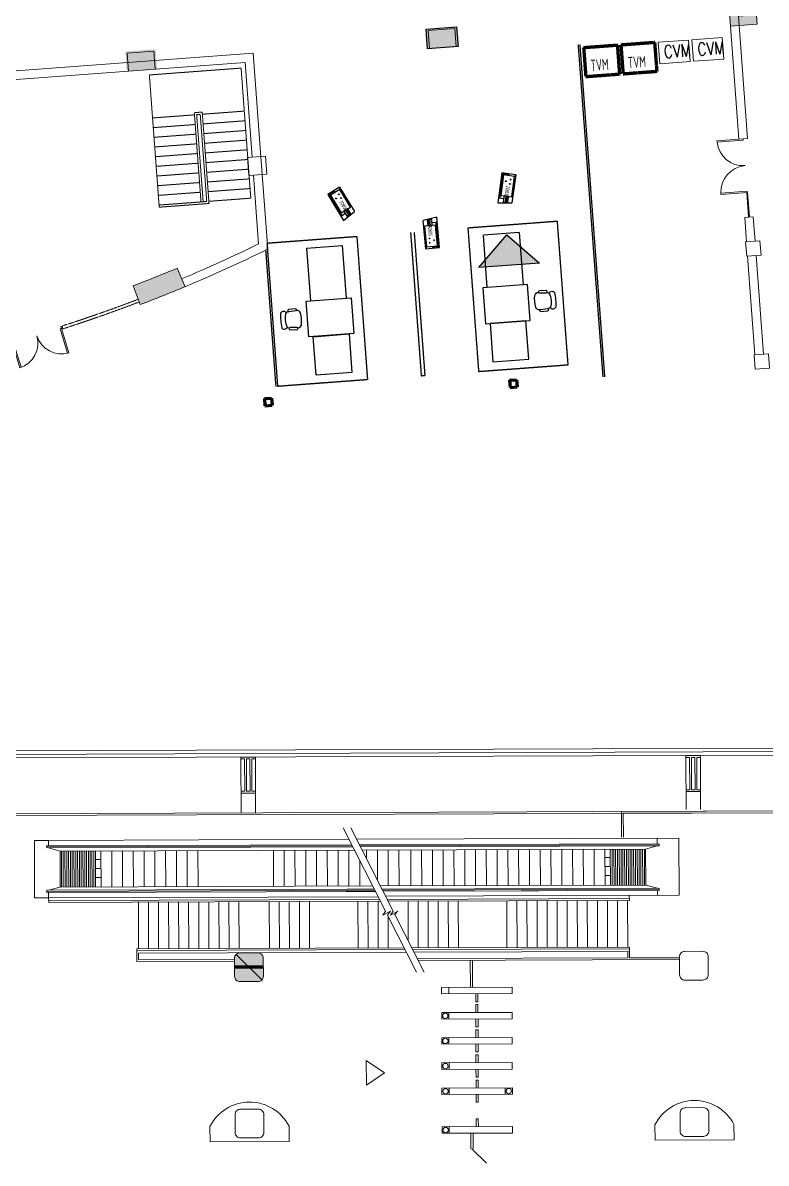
# Model space of a CAD drawing. Header units: millimetres. Extents: x 395197 to 699875, y 745 to 708816.
# Drawn here: x 511309 to 531997, y 579843 to 611573 of the extents above; entities that cross this region are included whole.
import ezdxf

# ---------------------------------------------------------------- set-up
doc = ezdxf.new("R2010")
doc.units = ezdxf.units.MM
for name, pattern in [('DASH', [0.35, 0.25, -0.1]), ('DASHDOT2', [0.5, 0.25, -0.125, 0, -0.125]), ('DASHED', [0.75, 0.5, -0.25]), ('DOTE', [2.42, 2, -0.2, 0.02, -0.2])]:
    doc.linetypes.add(name, pattern=pattern)
for name, color, linetype, lineweight in [('2', 253, 'Continuous', 9), ('3', 3, 'Continuous', 9), ('4', 4, 'Continuous', 9), ('9', 9, 'Continuous', 9), ('ARDIM', 4, 'Continuous', 9), ('ARDOOR', 252, 'Continuous', 9), ('ARWALL', 7, 'Continuous', 9), ('C-NAME', 13, 'Continuous', 9), ('COLUMN', 9, 'Continuous', 13), ('DIM_SYMB', 3, 'Continuous', 9), ('ESCALATOR', 3, 'Continuous', 9), ('KbhRt主线_右线xl', 3, 'DOTE', 70), ('STAIR', 2, 'Continuous', 9), ('WALL', 6, 'Continuous', 20), ('WINDOW', 252, 'Continuous', 9), ('家俱', 4, 'Continuous', 9), ('栏杆', 2, 'Continuous', 5), ('设备－AFC', 2, 'Continuous', 9)]:
    doc.layers.add(name, color=color, linetype=linetype, lineweight=lineweight)
for name, color, linetype in [('EECOMM', 1, 'DASHDOT2'), ('I-FURN', 30, 'Continuous'), ('通信-技术防范', 7, 'Continuous')]:
    doc.layers.add(name, color=color, linetype=linetype)
doc.styles.add('_HZTXT', font='txt1.shx', dxfattribs={"width": 0.7, "bigfont": 'HZTXT.shx'})
doc.styles.add('ECADI', font='hzs.shx', dxfattribs={"width": 0.7, "bigfont": 'hztxt.shx'})
doc.styles.add('FU', font='sss.shx', dxfattribs={"width": 0.8, "bigfont": 'hztxt.shx'})

# ---------------------------------------------------------------- blocks, each defined once
blk = doc.blocks.new('_FZHK')
blk.add_lwpolyline([(-0.5, -0.5), (0.5, -0.5), (0.5, 0.5), (-0.5, 0.5)], close=True)
blk = doc.blocks.new('_FZH')
blk.add_solid([(-0.5, -0.5), (0.5, -0.5), (-0.5, 0.5), (0.5, 0.5)])
blk = doc.blocks.new('AUD05D1S')
for p, q in [((-0.95, 0), (-0.95, 0.95)), ((-0.95, 0.95), (-0.904, 0.95)), ((-0.904, 0), (-0.904, 0.95)), ((0.95, 0.95), (0.904, 0.95)), ((0.904, 0), (0.904, 0.95)), ((0.95, 0), (0.95, 0.95)), ((-0.95, 0), (-0.904, 0)), ((0.95, 0), (0.904, 0))]:
    blk.add_line(p, q)
for points in [[(-1, 0), (-0.95, 0), (-0.95, -0.075), (-1, -0.075)], [(1, 0), (0.95, 0), (0.95, -0.075), (1, -0.075)]]:
    blk.add_lwpolyline(points)
for centre, start, end in [((-0.95, 0), 0, 90), ((0.95, 0), 90, 180)]:
    blk.add_arc(centre, 0.95, start, end)
blk = doc.blocks.new('$DorLib2D$00000002')
for p, q in [((-0.5, 0), (-0.5, 0.4875)), ((-0.475, 0.4875), (-0.5, 0.4875)), ((-0.475, 0), (-0.475, 0.4875)), ((0.475, 0), (0.475, 0.4875)), ((0.475, 0.4875), (0.5, 0.4875)), ((0.5, 0), (0.5, 0.4875)), ((-0.5, 0), (-0.475, 0)), ((0.5, 0), (0.475, 0))]:
    blk.add_line(p, q)
at = {"lineweight": 13}
for centre, start, end in [((-0.4875, 0), 0, 88.53072), ((0.4875, 0), 91.46928, 180)]:
    blk.add_arc(centre, 0.4875, start, end, dxfattribs=at)
blk = doc.blocks.new('$PLAN$00001584')
for p, q in [((-292, -435), (-287, -238)), ((-233, -439), (-218, -243)), ((233, -439), (218, -243)), ((292, -435), (287, -238)), ((-243, -457), (-242, -450)), ((-243, -457), (-242, -450)), ((243, -457), (242, -450))]:
    blk.add_line(p, q)
for centre, radius, start, end in [((0, -1587), 1587, 82.5907, 97.4093), ((-253, -252), 36.3, 12.8663, 157.8436), ((-160, -89), 87.7, 120.3927, 239.6073), ((-23, -255), 203, 153.618, 172.8718), ((0, -704), 577, 69.209, 110.791), ((160, -89), 87.7, 300.3927, 59.6073), ((22, -254), 203, 6.9097, 26.2122), ((253, -252), 36.3, 22.1564, 167.1337), ((-262, -425), 32, 198.7162, 333.9569), ((-142, -466), 102, 175, 253.8913), ((0, 132), 716, 256.275, 283.725), ((142, -466), 102, 286.1087, 5), ((262, -425), 32, 206.0431, 341.2838)]:
    blk.add_arc(centre, radius, start, end)
blk = doc.blocks.new('dasddddss')
at = {"color": 1}
for p, q in [((1920282, -10783943), (1920282, -10784893)), ((1921082, -10783943), (1920282, -10783943)), ((1921082, -10784893), (1921082, -10783943)), ((1920282, -10784893), (1921082, -10784893))]:
    blk.add_line(p, q, dxfattribs=at)
at = {"layer": 'C-NAME', "color": 1, "style": 'ECADI', "width": 0.7}
blk.add_text('TVM', height=315, rotation=90, dxfattribs=at).set_placement((1920944, -10784734))
blk = doc.blocks.new('室内护罩')
for p, q in [((75410, -20428), (75880, -20428)), ((75410, -20643), (75410, -20428)), ((75880, -20428), (75850, -20643)), ((75410, -20643), (75440, -20628)), ((75410, -20643), (75850, -20643))]:
    blk.add_line(p, q)
blk = doc.blocks.new('A$C4CA400BE')
at = {"color": 3}
for p, q in [((30, 400), (790, 400)), ((30, 200), (30, 400)), ((790, 270), (790, 400)), ((60, 200), (30, 200)), ((700, 210), (880, 210)), ((700, 170), (880, 170))]:
    blk.add_line(p, q, dxfattribs=at)
for points in [[(60, 370), (700, 370), (700, 30), (60, 30)], [(700, 270), (880, 270), (880, 130), (700, 130)]]:
    blk.add_lwpolyline(points, close=True, dxfattribs=at)
at = {"color": 3, "const_width": 17.1}
for points in [[(163, 131, -1), (180, 131, -1)], [(231, 269, -1), (249, 269, -1)], [(317, 131, 1), (300, 131, 1)]]:
    blk.add_lwpolyline(points, format="xyb", close=True, dxfattribs=at)
at = {"color": 3}
for centre in [(171, 131), (240, 269), (309, 131)]:
    blk.add_arc(centre, 17.1, 0, 180, dxfattribs=at)
at = {"color": 3, "xscale": 1.999999999999999, "yscale": 1.999999999999999, "zscale": 1.999999999999999}
blk.add_blockref('室内护罩', (-150819, 41287), dxfattribs=at)
at = {"color": 3, "style": 'FU', "width": 0.6}
blk.add_text('1080P', height=120, dxfattribs=at).set_placement((375, 133))

msp = doc.modelspace()

# ---------------------------------------------------------------- hatches: boundary and pattern name
msp.add_hatch(color=256).paths.add_polyline_path([(524781, 605670), (525690, 604887), (523998, 604761)])
at = {"layer": '9', "extrusion": (-3.52896e-06, 4.65939e-05, 1)}
h = msp.add_hatch(color=256, dxfattribs=at)
h.paths.add_polyline_path([(517245, 585649, 0.198912), (517201, 585543), (517203, 585043, 0.414214), (517354, 584894), (517854, 584895, 0.198912), (517959, 584940)])
h.paths.add_polyline_path([(517959, 584940, 0.198912), (518003, 585046), (518001, 585546, 0.414214), (517851, 585695), (517351, 585694, 0.198912), (517245, 585649)])
at = {"layer": 'COLUMN'}
msp.add_hatch(color=8, dxfattribs=at).paths.add_polyline_path([(530965, 611979), (531713, 612035), (531750, 611536), (531002, 611481)])
at = {"layer": 'WALL'}
msp.add_hatch(color=252, dxfattribs=at).paths.add_polyline_path([(514379, 604254), (515606, 604745), (515823, 604229), (514578, 603731)])

# ---------------------------------------------------------------- linework, layer by layer
at = {"linetype": 'DASH', "extrusion": (-3.52896e-06, 4.65939e-05, 1)}
for p, q in [((526761, 610964, 0), (527451, 601718, 0)), ((526809, 610967, 0), (527499, 601722, 0)), ((522100, 605742, 0), (522397, 601753, 0)), ((522199, 605750, 0), (522497, 601761, 0)), ((522397, 601753, 0), (522497, 601761, 0))]:
    msp.add_line(p, q, dxfattribs=at)
at = {"linetype": 'DASH', "extrusion": (5.97766e-05, 6.70415e-06, 1)}
for p, q in [((518358, 601452, 0), (518075, 605250, 0)), ((518408, 601456, 0), (518124, 605274, 0))]:
    msp.add_line(p, q, dxfattribs=at)
at = {"elevation": 0}
msp.add_lwpolyline([(523998, 604761), (524781, 605670), (525690, 604887)], close=True, dxfattribs=at)
at = {"layer": '2', "color": 252, "extrusion": (-3.52896e-06, 4.65939e-05, 1)}
for p, q in [((529770, 589684, 0), (529765, 591134, 0)), ((530170, 589685, 0), (530165, 591135, 0)), ((517386, 589594, 0), (517381, 591091, 0)), ((517786, 589595, 0), (517781, 591092, 0)), ((527971, 589627, 0), (556739, 589728, 0)), ((527971, 589627, 0), (527973, 588911, 0)), ((528021, 589578, 0), (556689, 589677, 0)), ((528021, 589578, 0), (528023, 588911, 0))]:
    msp.add_line(p, q, dxfattribs=at)
at = {"layer": '2', "extrusion": (-3.52896e-06, 4.65939e-05, 1)}
for p, q in [((524924, 584740, 3), (522964, 584734, 3)), ((522964, 584734, 3), (522964, 584554, 3)), ((522964, 584554, 3), (524924, 584560, 3)), ((523164, 584734, 3), (523164, 584554, 3)), ((523914, 584557, 3), (523915, 584337, 3)), ((523974, 584557, 3), (523975, 584337, 3)), ((524924, 584740, 3), (524924, 584560, 3)), ((523975, 584337, 3), (523915, 584337, 3)), ((523916, 584037, 3), (523915, 584257, 3)), ((523975, 584257, 3), (523915, 584257, 3)), ((523976, 584037, 3), (523975, 584257, 3)), ((524926, 584040, 3), (522966, 584034, 3)), ((522966, 584034, 3), (522967, 583854, 3)), ((522967, 583854, 3), (524927, 583860, 3)), ((523166, 584034, 3), (523167, 583854, 3)), ((523917, 583857, 3), (523917, 583637, 3)), ((523977, 583857, 3), (523977, 583637, 3)), ((524926, 584040, 3), (524927, 583860, 3)), ((523977, 583637, 3), (523917, 583637, 3)), ((523918, 583337, 3), (523918, 583557, 3)), ((523978, 583557, 3), (523918, 583557, 3)), ((523978, 583337, 3), (523978, 583557, 3)), ((524928, 583340, 3), (522968, 583334, 3)), ((522968, 583334, 3), (522969, 583154, 3)), ((523168, 583334, 3), (523169, 583154, 3)), ((524928, 583340, 3), (524929, 583160, 3)), ((522969, 583154, 3), (524929, 583160, 3)), ((523919, 583157, 3), (523920, 582937, 3)), ((523980, 582937, 3), (523920, 582937, 3)), ((523979, 583157, 3), (523980, 582937, 3)), ((520868, 582698, -21424631), (521371, 582357, -21424631)), ((520868, 582698, -21424631), (520871, 582014, -21424631)), ((524931, 582640, 3), (522971, 582634, 3)), ((522971, 582634, 3), (522971, 582454, 3)), ((523171, 582634, 3), (523171, 582454, 3)), ((523921, 582637, 3), (523920, 582857, 3)), ((523980, 582857, 3), (523920, 582857, 3)), ((523981, 582637, 3), (523980, 582857, 3)), ((524931, 582640, 3), (524931, 582460, 3)), ((521371, 582357, -21424631), (520871, 582014, -21424631)), ((522971, 582454, 3), (524931, 582460, 3)), ((523921, 582457, 3), (523922, 582237, 3)), ((523981, 582457, 3), (523982, 582237, 3)), ((524933, 581940, 3), (522973, 581934, 3)), ((522973, 581934, 3), (522974, 581754, 3)), ((523173, 581934, 3), (523174, 581754, 3)), ((523982, 582237, 3), (523922, 582237, 3)), ((523923, 581937, 3), (523923, 582157, 3)), ((523983, 582157, 3), (523923, 582157, 3)), ((523983, 581937, 3), (523983, 582157, 3)), ((524733, 581940, 3), (524734, 581760, 3)), ((524933, 581940, 3), (524934, 581760, 3)), ((522974, 581754, 3), (524934, 581760, 3)), ((523924, 581757, 3), (523925, 581537, 3)), ((523984, 581757, 3), (523985, 581537, 3)), ((523985, 581537, 3), (523925, 581537, 3)), ((523927, 580857, 3), (523926, 581077, 3)), ((523986, 581077, 3), (523926, 581077, 3)), ((523987, 580857, 3), (523986, 581077, 3)), ((524937, 580860, 3), (522977, 580854, 3)), ((522977, 580854, 3), (522978, 580674, 3)), ((522978, 580674, 3), (524938, 580680, 3)), ((523177, 580854, 3), (523178, 580674, 3)), ((524937, 580860, 3), (524938, 580680, 3))]:
    msp.add_line(p, q, dxfattribs=at)
for centre in [(523066, 583944, 28), (523069, 583244, 28), (523071, 582544, 28), (523074, 581844, 28), (524834, 581850, 28), (523077, 580764, 28)]:
    msp.add_circle(centre, 75, dxfattribs=at)
at = {"layer": '3', "color": 252, "extrusion": (-3.52896e-06, 4.65939e-05, 1)}
for p, q in [((505195, 591298, 0), (548539, 591449, 0)), ((505195, 591198, 0), (548540, 591349, 0)), ((505195, 591098, 0), (548540, 591249, 0)), ((512028, 587225, 8), (512029, 587100, 8)), ((514530, 585809, 8), (514525, 587109, 8)), ((514810, 585810, 8), (514805, 587110, 8)), ((515090, 585811, 8), (515085, 587111, 8)), ((515370, 585812, 8), (515365, 587112, 8)), ((515650, 585813, 8), (515645, 587113, 8)), ((515930, 585814, 8), (515925, 587114, 8)), ((516210, 585815, 8), (516205, 587115, 8)), ((516490, 585816, 8), (516485, 587116, 8)), ((516770, 585817, 8), (516765, 587117, 8)), ((517050, 585818, 8), (517045, 587118, 8)), ((517330, 585819, 8), (517325, 587119, 8)), ((518170, 585822, 8), (518165, 587121, 8)), ((518450, 585823, 8), (518445, 587122, 8)), ((518730, 585824, 8), (518725, 587123, 8)), ((519010, 585824, 8), (519005, 587124, 8)), ((519290, 585825, 8), (519285, 587125, 8)), ((520640, 585830, 8), (520635, 587130, 8)), ((520920, 585831, 8), (520915, 587131, 8)), ((521200, 585832, 8), (521195, 587132, 8)), ((522033, 586040, 0), (522029, 587135, 0)), ((522313, 585836, 0), (522309, 587136, 0)), ((522593, 585837, 0), (522589, 587137, 0)), ((522873, 585838, 0), (522869, 587138, 0)), ((523153, 585839, 0), (523149, 587139, 0)), ((523433, 585840, 0), (523429, 587140, 0)), ((523433, 585840, 0), (523429, 587140, 0)), ((524783, 585845, 0), (524779, 587145, 0)), ((525063, 585846, 0), (525059, 587145, 0)), ((525343, 585847, 0), (525339, 587146, 0)), ((525623, 585848, 0), (525619, 587147, 0)), ((525903, 585848, 0), (525899, 587148, 0)), ((526183, 585849, 0), (526179, 587149, 0)), ((526463, 585850, 0), (526459, 587150, 0)), ((526743, 585851, 0), (526739, 587151, 0)), ((527023, 585852, 0), (527019, 587152, 0)), ((527303, 585853, 0), (527299, 587153, 0)), ((527583, 585854, 0), (527579, 587154, 0)), ((527863, 585855, 0), (527859, 587155, 0)), ((528143, 585856, 0), (528139, 587156, 0)), ((528189, 587156, 0), (528188, 587296, 0)), ((521480, 585833, 8), (521477, 586710, 8)), ((514480, 585809, 8), (521921, 585835, 8)), ((514480, 585684, 8), (514480, 585809, 8)), ((514480, 585759, 8), (521947, 585785, 8)), ((522137, 585835, 0), (528193, 585856, 0)), ((522162, 585785, 0), (528193, 585806, 0)), ((528194, 585556, 0), (528193, 585856, 0)), ((514480, 585684, 8), (514481, 585459, 8)), ((517202, 585468, 8), (514481, 585459, 8)), ((514530, 585684, 8), (521985, 585710, 8)), ((514530, 585684, 8), (514531, 585509, 8)), ((514531, 585509, 8), (514530, 585684, 8)), ((517201, 585518, 8), (514531, 585509, 8)), ((522200, 585711, 0), (528194, 585731, 0)), ((528144, 585556, 0), (522289, 585536, 0)), ((529585, 585511, 0), (522314, 585486, 0)), ((528144, 585556, 0), (528144, 585731, 0)), ((529585, 585561, 0), (528194, 585556, 0))]:
    msp.add_line(p, q, dxfattribs=at)
at = {"layer": '4', "color": 252, "extrusion": (-3.52896e-06, 4.65939e-05, 1)}
for p, q in [((529765, 591134, 0), (529865, 591134, 0)), ((529868, 590234, 0), (529865, 591134, 0)), ((529915, 591134, 0), (530015, 591135, 0)), ((529918, 590234, 0), (529915, 591134, 0)), ((530018, 590235, 0), (530015, 591135, 0)), ((530068, 590235, 0), (530065, 591135, 0)), ((530065, 591135, 0), (530165, 591135, 0)), ((517381, 591091, 0), (517481, 591091, 0)), ((517484, 590191, 0), (517481, 591091, 0)), ((517531, 591091, 0), (517631, 591092, 0)), ((517534, 590191, 0), (517531, 591091, 0)), ((517634, 590192, 0), (517631, 591092, 0)), ((517684, 590192, 0), (517681, 591092, 0)), ((517681, 591092, 0), (517781, 591092, 0)), ((517384, 590191, 0), (517484, 590191, 0)), ((517384, 590141, 0), (517384, 590191, 0)), ((517534, 590191, 0), (517634, 590192, 0)), ((517684, 590192, 0), (517784, 590192, 0)), ((517784, 590142, 0), (517784, 590192, 0)), ((529768, 590234, 0), (529868, 590234, 0)), ((529768, 590184, 0), (529768, 590234, 0)), ((529768, 590184, 0), (530168, 590185, 0)), ((529918, 590234, 0), (530018, 590235, 0)), ((530068, 590235, 0), (530168, 590235, 0)), ((530168, 590185, 0), (530168, 590235, 0)), ((517384, 590141, 0), (517784, 590142, 0))]:
    msp.add_line(p, q, dxfattribs=at)
at = {"layer": '4', "color": 252, "extrusion": (-3.52896e-06, 4.65939e-05, 1), "elevation": 33}
for points in [[(517381, 591091), (517381, 591141), (517781, 591142), (517781, 591092)], [(529765, 591134), (529764, 591184), (530164, 591185), (530165, 591135)]]:
    msp.add_lwpolyline(points, dxfattribs=at)
at = {"layer": '9', "extrusion": (-3.52896e-06, 4.65939e-05, 1)}
msp.add_line((517245, 585649, 8), (517959, 584940, 8), dxfattribs=at)
msp.add_line((517245, 585649, 8), (517959, 584940, 8), dxfattribs=at)
at = {"layer": 'ARDIM', "color": 252, "linetype": 'DASHED', "extrusion": (-3.52896e-06, 4.65939e-05, 1)}
for p, q in [((512023, 588825, 7), (511630, 588824, 7)), ((511636, 587224, 8), (511630, 588824, 7)), ((512028, 587225, 8), (511636, 587224, 8)), ((512028, 587225, 8), (511636, 587224, 8))]:
    msp.add_line(p, q, dxfattribs=at)
at = {"layer": 'ARWALL', "color": 252, "extrusion": (-3.52896e-06, 4.65939e-05, 1), "elevation": 33}
for points in [[(529737, 584937), (530237, 584939, 0.414214), (530387, 585089), (530385, 585589, 0.414214), (530235, 585739), (529735, 585737, 0.414214), (529585, 585586), (529587, 585086, 0.414214)], [(529737, 584937), (530237, 584939, 0.414214), (530387, 585089), (530385, 585589, 0.414214), (530235, 585739), (529735, 585737, 0.414214), (529585, 585586), (529587, 585086, 0.414214)], [(517354, 584894), (517854, 584895, 0.414214), (518003, 585046), (518001, 585546, 0.414214), (517851, 585695), (517351, 585694, 0.414214), (517201, 585543), (517203, 585043, 0.414214)], [(517354, 584894), (517854, 584895, 0.414214), (518003, 585046), (518001, 585546, 0.414214), (517851, 585695), (517351, 585694, 0.414214), (517201, 585543), (517203, 585043, 0.414214)], [(517354, 584894), (517854, 584895, 0.414214), (518003, 585046), (518001, 585546, 0.414214), (517851, 585695), (517351, 585694, 0.414214), (517201, 585543), (517203, 585043, 0.414214)], [(517354, 584894), (517854, 584895, 0.414214), (518003, 585046), (518001, 585546, 0.414214), (517851, 585695), (517351, 585694, 0.414214), (517201, 585543), (517203, 585043, 0.414214)], [(517369, 580544), (517869, 580545, 0.414214), (518018, 580696), (518016, 581196, 0.414214), (517866, 581345), (517366, 581344, 0.414214), (517216, 581193), (517218, 580693, 0.414214)], [(517369, 580544), (517869, 580545, 0.414214), (518018, 580696), (518016, 581196, 0.414214), (517866, 581345), (517366, 581344, 0.414214), (517216, 581193), (517218, 580693, 0.414214)], [(529753, 580587), (530253, 580589, 0.414214), (530402, 580739), (530400, 581239, 0.414214), (530250, 581389), (529750, 581387, 0.414214), (529600, 581236), (529602, 580736, 0.414214)], [(529753, 580587), (530253, 580589, 0.414214), (530402, 580739), (530400, 581239, 0.414214), (530250, 581389), (529750, 581387, 0.414214), (529600, 581236), (529602, 580736, 0.414214)]]:
    msp.add_lwpolyline(points, format="xyb", close=True, dxfattribs=at)
at = {"layer": 'COLUMN', "color": 8}
msp.add_line((514963, 610735, 0), (514963, 610735, 0), dxfattribs=at)
for points in [[(522576, 610852, 0), (523423, 610915, 0), (522535, 611400, 0), (523383, 611464, 0)], [(514199, 610227, 0), (515047, 610290, 0), (514158, 610775, 0), (515006, 610839, 0)]]:
    msp.add_solid(points, dxfattribs=at)
at = {"layer": 'DIM_SYMB', "color": 252, "linetype": 'DASH', "elevation": 0}
msp.add_lwpolyline([(517051, 606512, 0, 0, 0), (516815, 609668, 0, 0, 0), (515489, 609569, 0, 0, 0), (515682, 606982, 80, 0, 0), (515704, 606682, 0, 0, 0)], format="xyseb", dxfattribs=at)
at = {"layer": 'EECOMM', "color": 3, "linetype": 'ByBlock', "elevation": 0}
msp.add_lwpolyline([(522535, 611400), (523383, 611464), (523423, 610915), (522576, 610852)], close=True, dxfattribs=at)
at = {"layer": 'ESCALATOR', "color": 252, "extrusion": (-3.52896e-06, 4.65939e-05, 1)}
for p, q in [((520540, 588555, 7), (512348, 588526, 7)), ((513484, 588295, 7), (513334, 588295, 7)), ((520755, 588556, 0), (528643, 588583, 0)), ((527509, 588344, 0), (527659, 588345, 0)), ((513485, 588045, 7), (513335, 588045, 7)), ((527510, 588094, 0), (527660, 588095, 0)), ((513485, 587795, 8), (513335, 587795, 7)), ((527511, 587844, 0), (527661, 587845, 0))]:
    msp.add_line(p, q, dxfattribs=at)
at = {"layer": 'I-FURN', "color": 30, "extrusion": (-6.0214e-05, -2.24867e-06, 1)}
for p, q in [((525124, 605740, 0), (525233, 604279, 0)), ((524236, 604204, 0), (524127, 605666, 0)), ((525170, 605133, 0), (525233, 604279, 0)), ((525308, 603282, 0), (524311, 603207, 0)), ((524311, 603207, 0), (524390, 602139, 0)), ((525388, 602213, 0), (525308, 603282, 0)), ((524390, 602139, 0), (525388, 602213, 0))]:
    msp.add_line(p, q, dxfattribs=at)
at = {"layer": 'I-FURN', "color": 30, "extrusion": (5.97766e-05, 6.70415e-06, 1)}
for p, q in [((519208, 605299, 0), (519317, 603837, 0)), ((520315, 603912, 0), (520206, 605373, 0)), ((519254, 604692, 0), (519317, 603837, 0)), ((519392, 602840, 0), (520389, 602915, 0)), ((520389, 602915, 0), (520469, 601846, 0)), ((519472, 601772, 0), (519392, 602840, 0)), ((520469, 601846, 0), (519472, 601772, 0))]:
    msp.add_line(p, q, dxfattribs=at)
at = {"layer": 'I-FURN', "color": 30, "linetype": 'DASH', "extrusion": (-6.0214e-05, -2.24867e-06, 1), "elevation": -33}
msp.add_lwpolyline([(523993, 601873), (526486, 602059), (526188, 606048), (523695, 605861)], close=True, dxfattribs=at)
at = {"layer": 'I-FURN', "color": 30, "extrusion": (-6.0214e-05, -2.24867e-06, 1), "elevation": -33}
msp.add_lwpolyline([(525124, 605740), (524127, 605666)], dxfattribs=at)
at = {"layer": 'I-FURN', "color": 30, "linetype": 'DASH', "extrusion": (5.97766e-05, 6.70415e-06, 1), "elevation": 35}
msp.add_lwpolyline([(520901, 601642), (518408, 601456), (518111, 605445), (520604, 605631)], close=True, dxfattribs=at)
at = {"layer": 'I-FURN', "color": 30, "extrusion": (5.97766e-05, 6.70415e-06, 1), "elevation": 35}
msp.add_lwpolyline([(519208, 605299), (520206, 605373)], dxfattribs=at)
at = {"layer": 'I-FURN', "color": 30, "extrusion": (-6.0214e-05, -2.24867e-06, 1), "elevation": -33}
msp.add_lwpolyline([(524182, 603198), (525433, 603291), (525359, 604288), (524107, 604195)], close=True, dxfattribs=at)
at = {"layer": 'I-FURN', "color": 30, "extrusion": (5.97766e-05, 6.70415e-06, 1), "elevation": 35}
msp.add_lwpolyline([(520518, 602924), (519266, 602831), (519192, 603828), (520444, 603921)], close=True, dxfattribs=at)
at = {"layer": 'KbhRt主线_右线xl', "color": 3, "linetype": 'ByBlock', "extrusion": (-3.52896e-06, 4.65939e-05, 1)}
msp.add_line((518002, 585296, 8), (517202, 585293, 8), dxfattribs=at)
for points, elevation in [([(524854, 601626), (525053, 601641)], 26), ([(524854, 601626), (525053, 601641)], 26), ([(524854, 601626), (524868, 601426)], 531), ([(524854, 601626), (524868, 601426)], 531), ([(525053, 601641), (525068, 601441)], 531), ([(525053, 601641), (525068, 601441)], 531), ([(524868, 601426), (525068, 601441)], 26), ([(524868, 601426), (525068, 601441)], 26), ([(518033, 601117), (518232, 601132)], 26), ([(518033, 601117), (518232, 601132)], 26), ([(518033, 601117), (518047, 600917)], 530), ([(518033, 601117), (518047, 600917)], 530), ([(518232, 601132), (518247, 600932)], 530), ([(518232, 601132), (518247, 600932)], 530), ([(518047, 600917), (518247, 600932)], 26), ([(518047, 600917), (518247, 600932)], 26)]:
    msp.add_lwpolyline(points, dxfattribs=dict(at, elevation=elevation))
at = {"layer": 'STAIR', "color": 252, "linetype": 'DASH'}
for p, q in [((517384, 610313, 0), (514831, 610122, 0)), ((517473, 609116, 0), (517384, 610313, 0)), ((514831, 610122, 0), (514920, 608925, 0)), ((514920, 608925, 0), (516087, 609012, 0)), ((514920, 608925, 0), (516087, 609012, 0)), ((515101, 606502, 0), (514920, 608925, 0)), ((516083, 609072, 0), (516302, 609089, 0)), ((516268, 606589, 0), (516083, 609072, 0)), ((516147, 609017, 0), (516247, 609024, 0)), ((516147, 609017, 0), (516247, 609024, 0)), ((516328, 606594, 0), (516147, 609017, 0)), ((516328, 606594, 0), (516147, 609017, 0)), ((516247, 609024, 0), (516428, 606601, 0)), ((516247, 609024, 0), (516428, 606601, 0)), ((516302, 609089, 0), (516492, 606546, 0)), ((517473, 609116, 0), (516307, 609029, 0)), ((516307, 609029, 0), (517473, 609116, 0)), ((517473, 609116, 0), (517654, 606693, 0)), ((514941, 608656, 0), (516107, 608743, 0)), ((517493, 608847, 0), (516327, 608760, 0)), ((514961, 608387, 0), (516127, 608474, 0)), ((517514, 608577, 0), (516347, 608490, 0)), ((517534, 608308, 0), (516367, 608221, 0)), ((514981, 608118, 0), (516147, 608205, 0)), ((517554, 608039, 0), (516387, 607952, 0)), ((515001, 607848, 0), (516168, 607935, 0)), ((515021, 607579, 0), (516188, 607666, 0)), ((517574, 607770, 0), (516407, 607683, 0)), ((515041, 607310, 0), (516208, 607397, 0)), ((517594, 607500, 0), (516427, 607413, 0)), ((515061, 607041, 0), (516228, 607128, 0)), ((517614, 607231, 0), (516447, 607144, 0)), ((515081, 606771, 0), (516248, 606858, 0)), ((517634, 606962, 0), (516467, 606875, 0)), ((517654, 606693, 0), (516487, 606606, 0)), ((516428, 606601, 0), (515101, 606502, 0)), ((515101, 606502, 0), (516268, 606589, 0)), ((515106, 606442, 0), (515101, 606502, 0)), ((516492, 606546, 0), (515106, 606442, 0)), ((516268, 606589, 0), (516328, 606594, 0)), ((516268, 606589, 0), (516328, 606594, 0)), ((516328, 606594, 0), (516428, 606601, 0))]:
    msp.add_line(p, q, dxfattribs=at)
at = {"layer": 'STAIR', "color": 4, "extrusion": (-3.52896e-06, 4.65939e-05, 1)}
for p, q in [((499071, 589527, 0), (556689, 589727, 0)), ((499131, 589477, 0), (556689, 589677, 0))]:
    msp.add_line(p, q, dxfattribs=at)
at = {"layer": 'STAIR', "color": 252, "extrusion": (-3.52896e-06, 4.65939e-05, 1)}
for p, q in [((520224, 589176, 7), (521403, 586854, 8)), ((520440, 589177, 0), (521619, 586855, 0)), ((511973, 588674, 7), (520464, 588704, 7)), ((511974, 588614, 7), (511973, 588674, 7)), ((511974, 588644, 7), (520479, 588674, 7)), ((511974, 588614, 7), (520494, 588644, 7)), ((512023, 588825, 7), (520388, 588854, 7)), ((512023, 588674, 7), (512023, 588825, 7)), ((512024, 588614, 7), (512348, 588526, 7)), ((529566, 588886, 0), (520603, 588855, 0)), ((529017, 588733, 0), (520679, 588704, 0)), ((529017, 588703, 0), (520695, 588674, 0)), ((529017, 588673, 0), (520710, 588644, 0)), ((528967, 588673, 0), (528643, 588583, 0)), ((528967, 588733, 0), (528966, 588884, 0)), ((529017, 588673, 0), (529017, 588733, 0)), ((529566, 588886, 0), (529572, 587301, 0)), ((512351, 587526, 8), (512348, 588526, 7)), ((512386, 587526, 8), (512383, 588526, 7)), ((512436, 587527, 8), (512433, 588527, 7)), ((512486, 587527, 8), (512483, 588527, 7)), ((512536, 587527, 8), (512533, 588527, 7)), ((512586, 587527, 8), (512583, 588527, 7)), ((512636, 587527, 8), (512633, 588527, 7)), ((512686, 587527, 8), (512683, 588527, 7)), ((512736, 587528, 8), (512733, 588528, 7)), ((512786, 587528, 8), (512783, 588528, 7)), ((512836, 587528, 8), (512833, 588528, 7)), ((512886, 587528, 8), (512883, 588528, 7)), ((512936, 587528, 8), (512933, 588528, 7)), ((512986, 587528, 8), (512983, 588528, 7)), ((513036, 587529, 8), (513033, 588529, 7)), ((513086, 587529, 8), (513083, 588529, 7)), ((513136, 587529, 8), (513133, 588529, 7)), ((513186, 587529, 8), (513183, 588529, 7)), ((513236, 587529, 8), (513233, 588529, 7)), ((513286, 587530, 8), (513283, 588529, 7)), ((513336, 587530, 8), (513333, 588530, 7)), ((513486, 587530, 8), (513483, 588530, 7)), ((513786, 587531, 8), (513783, 588531, 7)), ((514086, 587532, 8), (514083, 588532, 7)), ((514386, 587533, 8), (514383, 588533, 7)), ((514686, 587534, 8), (514683, 588534, 7)), ((514986, 587535, 8), (514983, 588535, 7)), ((515286, 587536, 8), (515283, 588536, 7)), ((515586, 587538, 8), (515583, 588538, 7)), ((515886, 587539, 8), (515883, 588539, 7)), ((516186, 587540, 8), (516183, 588540, 7)), ((518286, 587547, 8), (518283, 588547, 7)), ((518586, 587548, 8), (518583, 588548, 7)), ((518886, 587549, 8), (518883, 588549, 7)), ((519186, 587550, 8), (519183, 588550, 7)), ((519486, 587551, 8), (519483, 588551, 7)), ((519786, 587552, 8), (519783, 588552, 7)), ((520086, 587553, 8), (520083, 588553, 7)), ((520386, 587554, 8), (520383, 588554, 7)), ((520877, 588315, 0), (520876, 588556, 0)), ((520877, 588315, 8), (520876, 588556, 7)), ((521179, 587720, 0), (521176, 588557, 0)), ((521179, 587720, 8), (521176, 588557, 7)), ((521480, 587558, 0), (521476, 588558, 0)), ((521480, 587558, 8), (521476, 588558, 7)), ((521780, 587559, 0), (521776, 588559, 0)), ((521780, 587559, 8), (521776, 588559, 7)), ((522112, 587560, 0), (522108, 588560, 0)), ((522112, 587560, 8), (522108, 588560, 7)), ((522412, 587561, 0), (522408, 588561, 0)), ((522712, 587562, 0), (522708, 588562, 0)), ((523012, 587563, 0), (523008, 588563, 0)), ((523312, 587564, 0), (523308, 588564, 0)), ((523612, 587565, 0), (523608, 588565, 0)), ((523912, 587566, 0), (523908, 588566, 0)), ((524212, 587568, 0), (524208, 588568, 0)), ((524512, 587569, 0), (524508, 588569, 0)), ((524812, 587570, 0), (524808, 588570, 0)), ((525112, 587571, 0), (525108, 588571, 0)), ((525412, 587572, 0), (525408, 588572, 0)), ((525712, 587573, 0), (525708, 588573, 0)), ((526012, 587574, 0), (526008, 588574, 0)), ((526312, 587575, 0), (526308, 588575, 0)), ((526612, 587576, 0), (526608, 588576, 0)), ((526912, 587577, 0), (526908, 588577, 0)), ((527212, 587578, 0), (527208, 588578, 0)), ((527512, 587579, 0), (527508, 588579, 0)), ((527662, 587580, 0), (527658, 588580, 0)), ((527712, 587580, 0), (527708, 588580, 0)), ((527762, 587580, 0), (527758, 588580, 0)), ((527812, 587580, 0), (527808, 588580, 0)), ((527862, 587580, 0), (527858, 588580, 0)), ((527912, 587580, 0), (527908, 588580, 0)), ((527962, 587581, 0), (527958, 588581, 0)), ((528012, 587581, 0), (528008, 588581, 0)), ((528062, 587581, 0), (528058, 588581, 0)), ((528112, 587581, 0), (528108, 588581, 0)), ((528162, 587581, 0), (528158, 588581, 0)), ((528212, 587581, 0), (528208, 588581, 0)), ((528262, 587582, 0), (528258, 588582, 0)), ((528312, 587582, 0), (528308, 588582, 0)), ((528362, 587582, 0), (528358, 588582, 0)), ((528412, 587582, 0), (528408, 588582, 0)), ((528462, 587582, 0), (528458, 588582, 0)), ((528512, 587583, 0), (528508, 588582, 0)), ((528562, 587583, 0), (528558, 588583, 0)), ((528612, 587583, 0), (528608, 588583, 0)), ((528647, 587583, 0), (528643, 588583, 0)), ((520686, 587555, 8), (520684, 588271, 8)), ((511978, 587435, 8), (521092, 587467, 8)), ((511978, 587405, 8), (521107, 587437, 8)), ((511978, 587375, 8), (511978, 587435, 8)), ((511978, 587375, 8), (521123, 587407, 8)), ((512028, 587435, 8), (512351, 587526, 8)), ((512028, 587225, 8), (512028, 587375, 8)), ((521047, 587557, 8), (512351, 587526, 8)), ((521123, 587407, 8), (520309, 587404, 8)), ((521107, 587437, 8), (520324, 587434, 8)), ((521092, 587467, 8), (520339, 587464, 8)), ((520384, 587554, 8), (521047, 587557, 8)), ((521262, 587557, 0), (528647, 587583, 0)), ((529021, 587494, 0), (521308, 587467, 0)), ((529021, 587464, 0), (521323, 587437, 0)), ((529021, 587434, 0), (521338, 587408, 0)), ((522350, 587411, 0), (529021, 587434, 0)), ((528971, 587494, 0), (528647, 587583, 0)), ((528972, 587299, 0), (528971, 587434, 0)), ((529021, 587434, 0), (529021, 587494, 0)), ((512028, 587225, 8), (521199, 587257, 8)), ((512029, 587150, 8), (521237, 587182, 8)), ((512029, 587100, 8), (521262, 587132, 8)), ((521407, 587273, 0), (529572, 587301, 0)), ((521452, 587183, 0), (528189, 587206, 0)), ((521478, 587133, 0), (528189, 587156, 0)), ((521324, 586746, 8), (521538, 586855, 8)), ((521403, 586854, 8), (521324, 586746, 8)), ((521538, 586855, 8), (521458, 586747, 8)), ((521458, 586747, 8), (522264, 585159, 8)), ((521539, 586747, 0), (521753, 586856, 0)), ((521619, 586855, 0), (521539, 586747, 0)), ((521736, 586856, 0), (521657, 586748, 0)), ((521673, 586748, 0), (522480, 585160, 0))]:
    msp.add_line(p, q, dxfattribs=at)
at = {"layer": 'WALL', "color": 252}
for p, q in [((517716, 610730, 0), (506227, 609873, 0)), ((517931, 607848, 0), (517716, 610730, 0)), ((517931, 607848, 0), (517716, 610730, 0)), ((517495, 610473, 0), (506177, 609628, 0)), ((517692, 607830, 0), (517495, 610473, 0)), ((517692, 607830, 0), (517495, 610473, 0)), ((517931, 607848, 0), (518124, 605274, 0)), ((517931, 607848, 0), (518124, 605274, 0)), ((517931, 607848, 0), (518124, 605274, 0)), ((517729, 607332, 0), (517872, 605418, 0)), ((517729, 607332, 0), (517872, 605418, 0)), ((517969, 607349, 0), (517730, 607332, 0)), ((517969, 607349, 0), (517730, 607332, 0)), ((531399, 606160, 0), (531639, 606178, 0)), ((531399, 606160, 0), (531450, 605477, 0)), ((531639, 606178, 0), (531690, 605495, 0)), ((531719, 605096, 0), (531924, 602354, 0)), ((531719, 605096, 0), (531924, 602354, 0)), ((531480, 605078, 0), (531685, 602336, 0)), ((531480, 605078, 0), (531685, 602336, 0)), ((515823, 604229, 0), (515606, 604745, 0)), ((515823, 604229, 0), (515606, 604745, 0)), ((514578, 603731, 0), (514379, 604254, 0))]:
    msp.add_line(p, q, dxfattribs=at)
at = {"layer": 'WALL', "color": 252, "elevation": 0}
msp.add_lwpolyline([(540369, 609261), (540115, 612662), (530965, 611979), (531237, 608339), (531476, 608357), (531222, 611758), (539385, 612367)], dxfattribs=at)
msp.add_lwpolyline([(515606, 604745, -0.007945), (514379, 604254, -0.007945)], format="xyb", dxfattribs=at)
msp.add_lwpolyline([(515606, 604745, -0.007945), (514379, 604254, -0.007945)], format="xyb", dxfattribs=at)
at = {"layer": 'WALL', "color": 252}
for radius, start, end in [(41933, 292.7184, 295.9309), (41933, 292.7184, 295.9309), (42173, 292.7184, 296.1524), (42173, 290.8976, 292.7184)]:
    msp.add_arc((499535, 643130, 0), radius, start, end, dxfattribs=at)
at = {"layer": 'WINDOW', "color": 252, "elevation": 0}
msp.add_lwpolyline([(531509, 606169), (531458, 606852), (531478, 606853), (531529, 606170)], dxfattribs=at)
at = {"layer": 'WINDOW', "color": 252, "linetype": 'DASH', "ltscale": 2, "elevation": 0}
msp.add_lwpolyline([(512425, 603059), (512404, 603136)], dxfattribs=at)
at = {"layer": 'WINDOW', "color": 252, "linetype": 'DASH', "ltscale": 2}
for radius, start in [(42013, 287.8369), (42093, 287.8311)]:
    msp.add_arc((499535, 643130, 0), radius, start, 290.8976, dxfattribs=at)
at = {"layer": '家俱', "extrusion": (-3.52896e-06, 4.65939e-05, 1), "elevation": 33}
for points in [[(518718, 580873), (518719, 580448), (516520, 580441), (516518, 580865, -0.613639)], [(531101, 580916), (531103, 580492), (528904, 580484), (528902, 580908, -0.613639)]]:
    msp.add_lwpolyline(points, format="xyb", close=True, dxfattribs=at)
at = {"layer": '栏杆', "extrusion": (-3.52896e-06, 4.65939e-05, 1)}
for p, q in [((523761, 585491, 4), (523764, 584736, 4)), ((523821, 585491, 4), (523824, 584737, 4)), ((523778, 580676, 13), (523779, 580241, 13)), ((523838, 580677, 13), (523839, 580242, 13)), ((524211, 579843, 13), (523809, 580241, 13))]:
    msp.add_line(p, q, dxfattribs=at)
at = {"layer": '设备－AFC', "extrusion": (-3.96079e-05, -4.97311e-05, 1), "elevation": -52}
for points in [[(529972, 610502), (530820, 610565), (530775, 611163), (529928, 611100)], [(529035, 610432), (529883, 610495), (529838, 611093), (528990, 611030)]]:
    msp.add_lwpolyline(points, close=True, dxfattribs=at)

# ---------------------------------------------------------------- block references
at = {"layer": 'ARDOOR', "color": 252, "extrusion": (-1.71169e-05, 5.66461e-05, 1), "xscale": 749.9999999996517, "yscale": 749.9999999996517, "zscale": 749.9999999996517, "rotation": 196.8133983146569}
msp.add_blockref('AUD05D1S', (511702, 602865, 25), dxfattribs=at)
at = {"layer": 'COLUMN'}
for p, xscale, yscale, zscale, rotation in [((531358, 611758, 0), 750.0000000001763, 499.9999999997227, 499.9999999999999, 4.267014395991078), ((522981, 611133, 0), 750.0000000001763, 499.9999999997227, 499.9999999999999, 4.267014395991078), ((514604, 610508, 0), 750.0000000001763, 499.9999999997227, 499.9999999999999, 4.267014395991078), ((517830, 607590, 0), 499.9999999998391, 499.9999999998391, 499.9999999998391, 4.267014395973064), ((517830, 607590, 0), 499.9999999998391, 499.9999999998391, 499.9999999998391, 4.267014395973064), ((531640, 605291, 0), 399.9999999999863, 399.9999999999863, 399.9999999999863, 274.2670143959638), ((531640, 605291, 0), 399.9999999999863, 399.9999999999863, 399.9999999999863, 274.2670143959638), ((531874, 602150, 0), 399.9999999999863, 399.9999999999863, 399.9999999999863, 274.2670143959638)]:
    msp.add_blockref('_FZHK', p, dxfattribs=dict(at, xscale=xscale, yscale=yscale, zscale=zscale, rotation=rotation))
at = {"layer": 'COLUMN', "color": 8, "xscale": -849.9999999993655, "yscale": 549.999999999555, "zscale": 849.9999999999985, "rotation": 4.267014395329544}
msp.add_blockref('_FZH', (514602, 610533, 0), dxfattribs=at)
at = {"layer": 'COLUMN', "color": 9, "xscale": -500.0000000002875, "yscale": 500.0000000006538, "zscale": 499.9999999999989, "rotation": 4.267014395987259}
msp.add_blockref('_FZHK', (517830, 607590, 0), dxfattribs=at)
at = {"layer": 'I-FURN', "color": 30, "extrusion": (6.0214e-05, 2.24867e-06, -1), "zscale": -1, "rotation": 85.73194110751938}
msp.add_blockref('$PLAN$00001584', (-526137, 603862, 33), dxfattribs=at)
at = {"layer": 'I-FURN', "color": 30, "extrusion": (-5.97766e-05, -6.70415e-06, -1), "xscale": -1, "zscale": -1, "rotation": 265.7338881976164}
msp.add_blockref('$PLAN$00001584', (-518486, 603291, -35), dxfattribs=at)
at = {"layer": 'KbhRt主线_右线xl', "color": 3, "linetype": 'ByBlock', "extrusion": (3.45702e-06, 3.91728e-07, 1), "rotation": 274.2670135180308}
for p in [(11139037, 3328281, 2), (11140074, 3328358, 2)]:
    msp.add_blockref('dasddddss', p, dxfattribs=at)
at = {"layer": 'WINDOW', "color": 252, "xscale": 1500, "yscale": 1500, "zscale": -1500, "rotation": 94.26701013919619}
msp.add_blockref('$DorLib2D$00000002', (531412, 607600, 0), dxfattribs=at)
at = {"layer": '通信-技术防范', "zscale": 0.8999999999999988}
for p, xscale, yscale, rotation in [((525028, 607347, 0), -0.899999997017271, 0.8999999979205735, 82.1538532193243), ((520126, 606998, 0), -0.899999996760038, 0.89999999772752, 121.3689882341135), ((522524, 605285, 0), -0.8999999985076959, 0.8999999981606375, 275.5570748479715)]:
    msp.add_blockref('A$C4CA400BE', p, dxfattribs=dict(at, xscale=xscale, yscale=yscale, rotation=rotation))

# ---------------------------------------------------------------- texts
at = {"layer": '设备－AFC', "ltscale": 1.2, "extrusion": (-3.96079e-05, -4.97311e-05, 1), "style": '_HZTXT', "width": 0.8}
for p in [(529158, 610588, -52), (530095, 610658, -52)]:
    msp.add_text('CVM', height=350, rotation=4.267, dxfattribs=at).set_placement(p)

doc.saveas('drawing.dxf')
